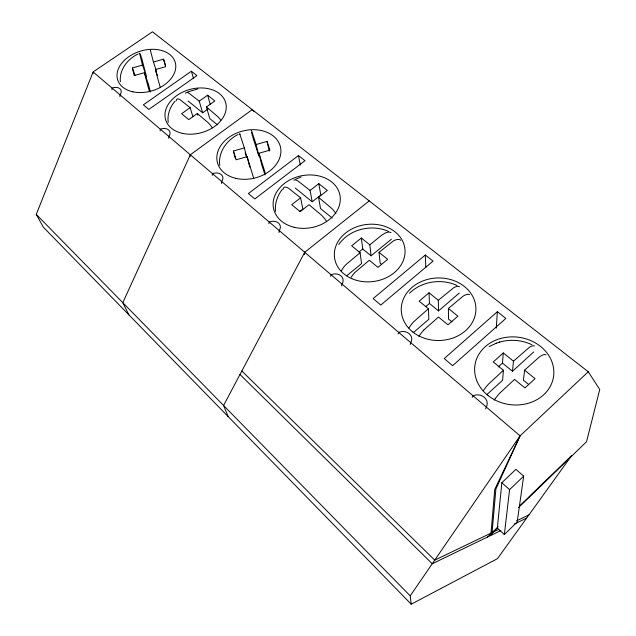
<?xml version="1.0" encoding="UTF-8"?>
<svg xmlns="http://www.w3.org/2000/svg" width="636" height="636" viewBox="0 0 636 636"><rect width="100%" height="100%" fill="white"/><g stroke="black" fill="none" stroke-linecap="round" stroke-linejoin="round"><path stroke-width="0.95" d="M168.739 138.338L168.779 136.414A7.537 5.446 -17.6 0 0 168.58 129.927A7.537 5.446 -17.6 0 0 160.328 129.211L160.113 130.921M93.094 73.72L93.134 71.932L152.473 31.8L588.26 371.766L599.748 389.526L586.535 441.726L518.563 507.568M221.59 183.47L221.702 181.522A7.839 5.915 -16.1 0 0 221.241 174.55A7.839 5.915 -16.1 0 0 212.535 173.708L212.241 175.425M496.271 328.16L497.352 311.712L505.866 318.413L452.625 365.668L444.222 358.569L497.352 311.712M111.968 89.811L112.103 88.102A7.266 5.024 -18.6 0 1 119.958 88.722A7.266 5.024 -18.6 0 1 119.926 94.772L119.95 96.672M502.472 363.092L503.291 352.924L513.475 361.169L512.489 371.265L502.472 363.092L498.242 366.924M503.291 352.924L493.258 361.956L503.426 370.295L502.599 380.28L487.184 394.32M491.867 534.924L495.889 489.044L520.073 435.851L410.212 595.86L411.206 604.2L497.455 558.662L571.685 455.519L519.596 505.954M497.352 528.111L501.836 482.748L515.907 469.344L523.682 476.149L517.148 522.092L504.348 534.558L497.352 528.111L490.913 534.343L494.736 489.505L520.081 435.859L588.26 371.766M190.14 156.591L190.323 154.779L252.238 109.623L254.305 111.761M279.021 232.514L279.228 230.558A8.165 6.447 -13.7 0 0 278.441 223.021A8.165 6.447 -13.7 0 0 269.251 222.051L268.845 223.761M504.348 534.558L509.579 489.656L523.682 476.149M545.942 355.007A16.337 4.691 -50 0 0 545.561 354.721A16.623 4.77 -50 0 0 543.82 354.634L543.057 354.864A17.021 4.881 -50 0 0 539.296 357.011L524.597 370.168L523.404 380.185L528.548 384.382M304.35 254.241L304.716 252.285L369.23 200.889M341.635 285.969L342.009 284.077A8.522 7.028 -10 0 0 340.928 275.817A8.522 7.028 -10 0 0 331.062 274.744L330.577 276.358M304.326 254.233L304.716 252.285L223.578 405.482L228.165 416.596M410.228 344.537L410.729 342.653A8.968 7.68 -3.8 0 0 409.202 333.669A8.968 7.68 -3.8 0 0 398.716 332.413L398.104 334.003M485.658 408.94L486.309 407.072A9.516 8.363 6.4 0 0 484.258 397.262A9.516 8.363 6.4 0 0 473.081 395.799L472.302 397.357M411.206 604.2L43.407 227.243L36.252 214.396L93.134 71.932L520.081 435.859M190.323 154.779L122.796 302.68L128.893 314.86M341.254 270.88L342.001 269.632A15.566 7.203 -50 0 1 345.706 264.838L360.103 252.715L351.668 245.798L361.335 237.983L369.794 244.836L371.082 255.823L391.434 239.176M408.948 327.993L409.767 326.713A16.282 6.312 -49.6 0 1 413.694 321.744L428.418 308.762L419.18 301.178L429.03 292.799L438.291 300.295L438.546 310.909L459.272 293.053M483.304 390.719L484.203 389.415A17.077 5.207 -49.4 0 1 488.384 384.255L503.426 370.295M282.511 189.186C277.471 195.347 274.585 203.425 275.531 211.414M338.781 244.447C349.585 229.055 371.678 223.824 388.62 231.456M175.162 101.116C169.995 106.792 167.133 114.742 168.214 122.422M423.886 329.973L438.49 317.03L447.967 324.797L457.896 316.164L448.396 308.476L462.889 296.312A16.234 5.994 -50.5 0 1 466.768 294.5L467.587 294.349A15.852 5.859 -50.5 0 1 469.543 294.667M487.494 537.038L498.195 526.68M409.457 293.268C421.708 281.215 441.487 278.282 456.974 285.485M512.489 371.265L533.707 351.931M513.475 361.169L529.176 347.471A16.854 5.04 -50 0 1 531.927 346.064A16.21 4.849 -50.1 0 1 533.978 345.801A16.6 4.961 -50 0 1 534.471 345.968M413.702 332.31L428.831 319.272L428.418 308.762M438.291 300.295L453.786 287.655A16.083 6.114 -50.5 0 1 456.64 286.494A15.471 5.883 -50.6 0 1 458.874 286.462A15.836 6.026 -50.5 0 1 459.438 286.701M425.699 306.647L429.427 303.459L429.03 292.799M425.309 255.02L373.149 298.57L380.797 305.026L433.068 261.126L425.309 255.02L425.81 267.438M381.592 264.409L380.169 263.248L379.016 252.301L393.279 241.02A15.518 6.901 -51 0 1 397.246 239.494L398.104 239.406A15.153 6.742 -51 0 1 400.227 239.907A14.898 6.622 -51 0 1 400.752 240.313M346.707 275.77L361.542 263.63L360.103 252.715M369.794 244.836L381.846 235.074L385.058 233.126A15.383 6.988 -51.1 0 1 387.992 232.172A14.787 6.726 -51.1 0 1 390.361 232.331A15.145 6.885 -51.1 0 1 390.989 232.625M359.086 251.991L362.743 249.018L361.335 237.983M299.938 211.343L302.847 209.069L300.59 197.812L288.49 188.224A14.859 4.953 52.5 0 0 286.12 187.215A14.604 4.881 52.6 0 0 284.841 187.143A14.421 4.826 52.8 0 0 283.91 187.58A14.238 4.77 52.6 0 0 283.266 189.091M312.189 201.787L320.806 195.061L318.835 183.669L310.082 190.45L312.189 201.787L295.311 188.081M332.175 218.013L320.544 208.576L318.549 197.271L327.325 190.426L318.835 183.669M300.59 197.812L291.717 204.689L300.136 211.645L309.032 204.697L321.768 215.413A15.041 5.152 51.9 0 1 325.537 219.889L326.379 221.082M298.475 155.542L248.398 193.543L254.805 198.949L304.994 160.669L298.475 155.542L300.311 165.058M212.376 127.868L211.573 126.747A14.087 4.301 54.3 0 0 208.131 122.653L197.287 113.51L188.757 119.616L181.618 113.725L190.124 107.659L179.901 99.582A13.984 4.134 54.7 0 0 178.04 98.922A13.746 4.07 54.7 0 0 177.118 99.065A13.571 4.023 54.9 0 0 176.538 99.701A13.404 3.983 54.7 0 0 176.331 100.766M217.409 124.807L209.777 118.606L206.414 106.967L214.841 100.933L207.622 95.185L199.227 101.172L202.669 112.834L207.932 109.05M191.372 71.232L143.354 104.837L148.8 109.432L196.929 75.612L191.372 71.232L193.559 78.657M238.103 134.498C226.79 140.055 217.902 152.33 219.778 165.328M489.116 346.628L496.358 343.194M138.227 53.917C127.725 58.751 119.171 69.69 120.371 81.694M500.842 530.575L432.242 563.774L239.987 374.501M514.198 524.12L526.656 518.086M498.735 529.406L434.738 560.141L241.839 370.995M516.512 520.868L528.953 514.898M295.716 179.169L301.138 177.062M187.548 92.029L197.915 88.913M499.212 342.24C509.913 338.94 521.79 339.966 531.903 344.712M495.611 343.448L499.84 342.025M235.495 158.69L233.412 151.026L244.351 147.902L239.732 133.727L239.852 134.673M252.842 137.352L258.9 156.074L256.117 144.539L267.033 141.423L269.934 150.12L258.947 153.268L261.714 164.748L265.013 174.94M253.685 178.199L247.102 156.655L236.099 159.803L233.412 151.026M150.406 91.934L148.482 84.35L144.42 72.671L134.212 75.549L132.36 67.957L142.504 65.095L146.566 76.805L141.685 58.146M160.288 87.394A13.125 0.429 73.2 0 1 159.906 86.114A13.65 0.445 73.2 0 1 158.833 82.426L155.407 69.578L165.606 66.708L163.563 59.172L153.427 62.026L150.676 51.429A13.491 0.429 73.2 0 1 150.47 50.188L150.509 50.18A13.173 0.413 73.2 0 1 150.589 50.3M199.227 101.172L188.86 93.126A13.865 4.245 54.9 0 0 186.563 92.554L186.157 92.689A13.539 4.15 54.9 0 0 185.569 93.285M206.414 106.967L218.164 116.96A14 4.412 54.5 0 1 220.724 120.101M310.082 190.45L297.815 180.902A14.731 5.088 52.6 0 0 294.842 179.893L294.261 179.924A14.382 4.969 52.7 0 0 293.76 180.075M318.549 197.271L332.286 208.918A14.946 5.287 51.9 0 1 335.069 212.337A14.374 5.088 51.9 0 1 335.903 213.521M379.016 252.301L387.682 259.321L377.943 267.351L369.301 260.259L355.007 272.343A15.741 7.107 -49.9 0 0 352.026 275.984A15.479 7.004 -49.9 0 0 351.144 277.288M524.597 370.168L535.051 378.635L524.954 387.96L514.516 379.398L499.594 393.326A17.283 5.032 -49.3 0 0 496.263 397.277A16.989 4.969 -49.3 0 0 495.237 398.661M188.033 100.949L202.669 112.834M362.743 249.018L371.082 255.823M429.427 303.459L438.546 310.909M452.085 321.959L448.491 319.018L448.396 308.476M501.836 482.748L509.579 489.656M36.252 214.396L410.212 595.86M132.36 67.957L135.063 75.485M155.407 69.578L157.378 75.477M153.427 62.026L156.233 70.437M256.117 144.539L252.095 132.248A14.27 0.533 74 0 0 251.403 130.539L251.315 130.42A13.936 0.525 74 0 0 251.26 130.595M258.947 153.268L263.678 168.007A14.485 0.564 74 0 1 264.862 172.022A13.928 0.541 74 0 1 265.252 173.389M163.563 59.172L165.463 65.103M245.218 152.759L246.41 156.551M190.124 107.659L192.939 116.801M197.287 113.51L197.788 115.172M207.622 95.185L210.238 104.399M247.102 156.655L249.797 167.149M244.351 147.902L246.816 157.489M142.504 65.095L139.872 54.545A13.571 0.572 73 0 1 139.674 53.352M144.42 72.671L147.433 84.429A13.69 0.588 73.1 0 0 148.816 89.255L149.198 90.535A13.372 0.58 73.1 0 0 149.587 91.815M252.166 134.896L252.54 136.43M267.033 141.423L269.227 151.074M251.975 134.117A13.698 0.517 74 0 1 251.594 132.479M494.267 400.052A16.782 4.945 -49.3 0 1 495.229 398.661M423.886 329.981A16.472 6.177 -49.6 0 0 420.738 333.765A16.194 6.09 -49.6 0 0 419.792 335.108A15.995 6.058 -49.6 0 0 418.909 336.468M139.674 53.344A13.34 0.564 73.1 0 1 139.753 53.217M139.753 53.201A13.173 0.556 73.2 0 1 139.848 53.329M140.341 54.402A13.006 0.541 73 0 1 141.399 57.28M294.11 227.267A33.859 26.386 -11.3 0 0 339.974 195.403A33.859 26.386 -11.3 0 0 285.993 182.294A33.859 26.386 -11.3 0 0 294.11 227.267M235.932 178.358A32.468 24.263 -13.9 0 0 280.738 148.474A32.468 24.263 -13.9 0 0 229.954 136.661A32.468 24.263 -13.9 0 0 235.932 178.358M488.17 395.624A39.718 33.962 7.8 0 0 553.113 378.905A39.718 33.962 7.8 0 0 501.43 338.249A39.718 33.962 7.8 0 0 488.17 395.624M412.915 332.095A37.349 31.283 -1.1 0 0 474.909 316.267A37.349 31.283 -1.1 0 0 427.925 279.307A37.349 31.283 -1.1 0 0 412.915 332.095M351.788 278.655A35.457 28.723 -7.3 0 0 405.053 251.729A35.457 28.723 -7.3 0 0 352.249 228.745A35.457 28.723 -7.3 0 0 351.788 278.655M182.405 133.361A31.22 22.371 -15.7 0 0 226.17 105.258A31.22 22.371 -15.7 0 0 178.255 94.573A31.22 22.371 -15.7 0 0 182.405 133.361M132.996 91.83A30.083 20.67 -17 0 0 175.751 65.317A30.083 20.67 -17 0 0 130.428 55.634A30.083 20.67 -17 0 0 132.996 91.83"/></g></svg>
